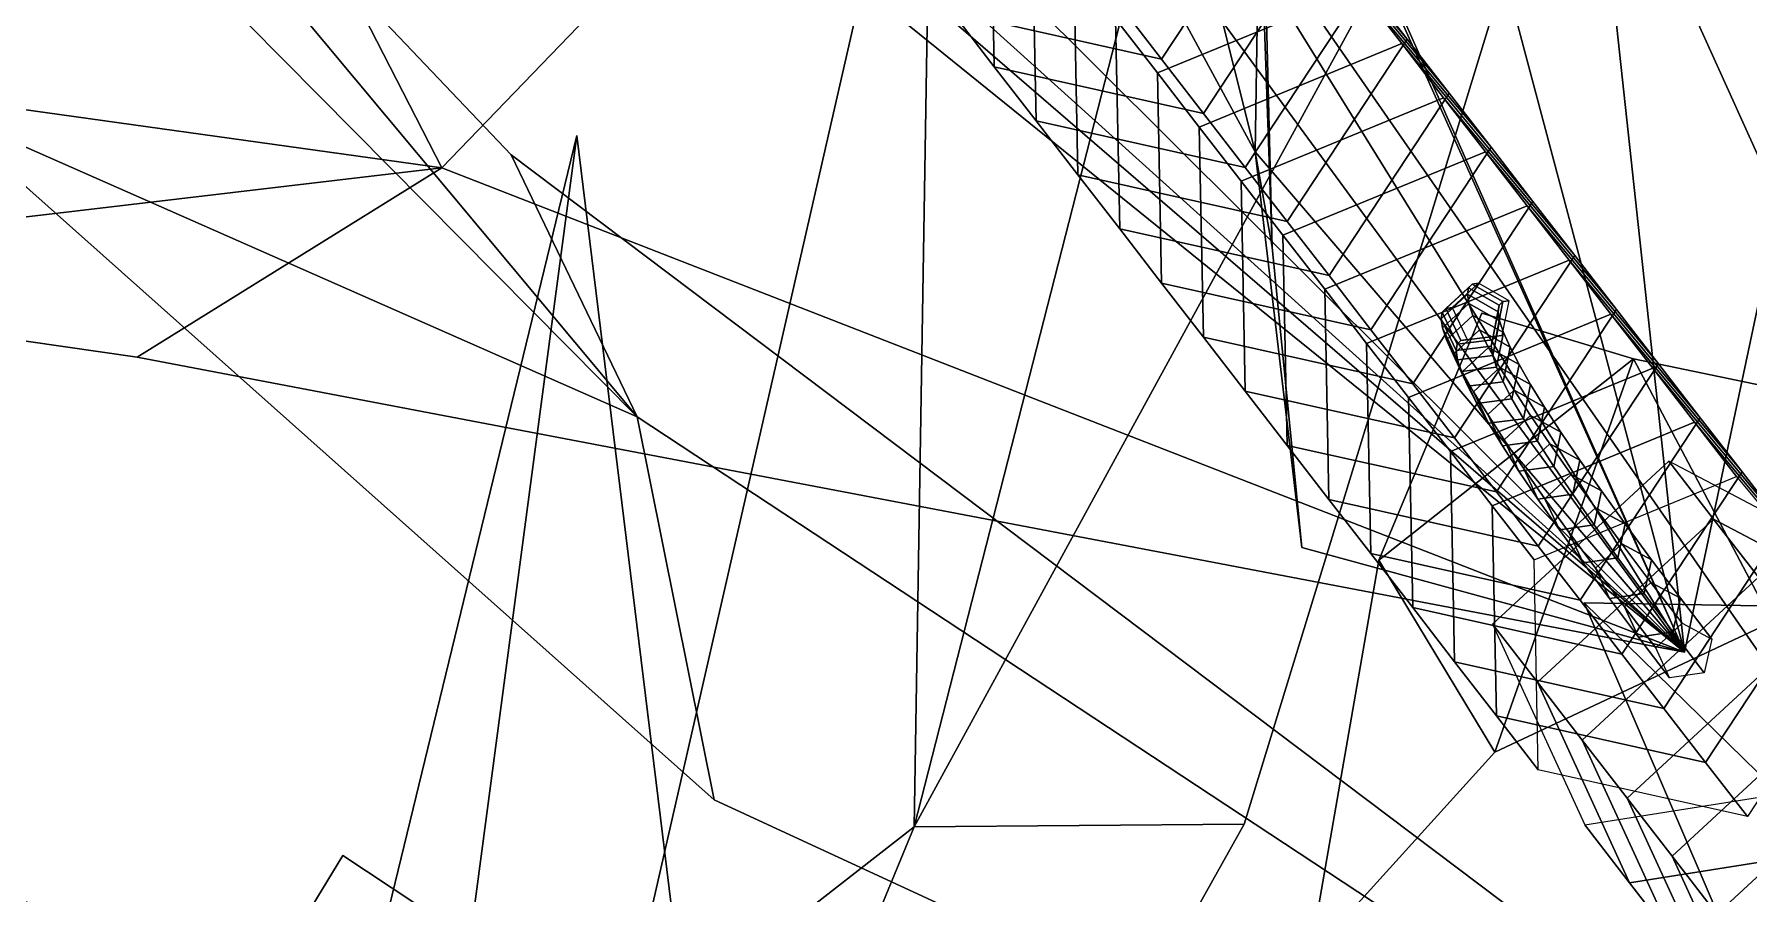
# Model space of a CAD drawing. Header units: metres. Extents: x -366 to 149, y -229 to 234.
# Drawn here: x -24.71 to -5.36, y 27.22 to 36.91 of the extents above; entities that cross this region are included whole.
import ezdxf

# ---------------------------------------------------------------- set-up
doc = ezdxf.new("R2010")
doc.units = ezdxf.units.M

msp = doc.modelspace()

# ---------------------------------------------------------------- linework, layer by layer
at = {"layer": 'coral-li_Intrnd', "color": 3}
for points in [[(-13.9196, 38.9195, 303.5229), (-14.3918, 39.5297, 305.5055), (-14.3449, 37.1594, 306.2462), (-13.8727, 36.5491, 304.2637)], [(-11.9831, 36.6332, 306.9708), (-12.4554, 37.2434, 308.9533), (-11.09949, 39.3013, 308.6429), (-10.6272, 38.691, 306.6604)], [(-9.2105, 36.8602, 300.7127), (-9.6827, 37.4705, 302.6953), (-11.1628, 39.2504, 301.7948), (-10.6906, 38.6401, 299.8123)], [(-13.4473, 38.3092, 301.5404), (-13.9196, 38.9195, 303.5229), (-13.8727, 36.5491, 304.2637), (-13.4004, 35.9389, 302.2812)], [(-11.5109, 36.02298, 304.9883), (-11.9831, 36.6332, 306.9708), (-10.6272, 38.691, 306.6604), (-10.155, 38.08078, 304.6778)], [(-8.7382, 36.25, 298.7302), (-9.2105, 36.8602, 300.7127), (-10.6906, 38.6401, 299.8123), (-10.2183, 38.0299, 297.8297)], [(-12.9751, 37.6989, 299.5578), (-13.4473, 38.3092, 301.5404), (-13.4004, 35.9389, 302.2812), (-12.9282, 35.3286, 300.2986)], [(-9.7461, 37.4196, 295.8472), (-10.2183, 38.0299, 297.8297), (-12.5028, 37.08873, 297.5753), (-12.03063, 36.4784, 295.5927)], [(-11.03869, 35.4127, 303.0057), (-11.5109, 36.02298, 304.9883), (-10.155, 38.08078, 304.6778), (-9.6827, 37.4705, 302.6953)], [(-8.266, 35.6397, 296.7477), (-8.7382, 36.25, 298.7302), (-10.2183, 38.0299, 297.8297), (-9.7461, 37.4196, 295.8472)], [(-14.3449, 37.1594, 306.2462), (-14.8171, 37.7696, 308.2288), (-12.4554, 37.2434, 308.9533), (-11.9831, 36.6332, 306.9708)], [(-12.5028, 37.08873, 297.5753), (-12.9751, 37.6989, 299.5578), (-12.9282, 35.3286, 300.2986), (-12.4559, 34.7183, 298.3161)], [(-9.2738, 36.8093, 293.8647), (-9.7461, 37.4196, 295.8472), (-12.03063, 36.4784, 295.5927), (-11.5583, 35.8682, 293.6102)], [(-10.5664, 34.8024, 301.0232), (-11.03869, 35.4127, 303.0057), (-9.6827, 37.4705, 302.6953), (-9.2105, 36.8602, 300.7127)], [(-7.7937, 35.0295, 294.7651), (-8.266, 35.6397, 296.7477), (-9.7461, 37.4196, 295.8472), (-9.2738, 36.8093, 293.8647)], [(-13.8727, 36.5491, 304.2637), (-14.3449, 37.1594, 306.2462), (-11.9831, 36.6332, 306.9708), (-11.5109, 36.02298, 304.9883)], [(-12.03063, 36.4784, 295.5927), (-12.5028, 37.08873, 297.5753), (-12.4559, 34.7183, 298.3161), (-11.9837, 34.1081, 296.3335)], [(-8.8016, 36.1991, 291.8821), (-9.2738, 36.8093, 293.8647), (-11.5583, 35.8682, 293.6102), (-11.08614, 35.2579, 291.6277)], [(-10.0942, 34.1922, 299.0406), (-10.5664, 34.8024, 301.0232), (-9.2105, 36.8602, 300.7127), (-8.7382, 36.25, 298.7302)], [(-7.3215, 34.4192, 292.7826), (-7.7937, 35.0295, 294.7651), (-9.2738, 36.8093, 293.8647), (-8.8016, 36.1991, 291.8821)], [(-13.4004, 35.9389, 302.2812), (-13.8727, 36.5491, 304.2637), (-11.5109, 36.02298, 304.9883), (-11.03869, 35.4127, 303.0057)], [(-11.5583, 35.8682, 293.6102), (-12.03063, 36.4784, 295.5927), (-11.9837, 34.1081, 296.3335), (-11.5114, 33.4978, 294.351)], [(-8.3294, 35.5888, 289.8996), (-8.8016, 36.1991, 291.8821), (-11.08614, 35.2579, 291.6277), (-10.6139, 34.6477, 289.6451)], [(-9.6219, 33.5819, 297.0581), (-10.0942, 34.1922, 299.0406), (-8.7382, 36.25, 298.7302), (-8.266, 35.6397, 296.7477)], [(-6.8492, 33.8089, 290.8), (-7.3215, 34.4192, 292.7826), (-8.8016, 36.1991, 291.8821), (-8.3294, 35.5888, 289.8996)], [(-12.9282, 35.3286, 300.2986), (-13.4004, 35.9389, 302.2812), (-11.03869, 35.4127, 303.0057), (-10.5664, 34.8024, 301.0232)], [(-11.08614, 35.2579, 291.6277), (-11.5583, 35.8682, 293.6102), (-11.5114, 33.4978, 294.351), (-11.03925, 32.8876, 292.3684)], [(-9.1497, 32.9717, 295.0755), (-9.6219, 33.5819, 297.0581), (-8.266, 35.6397, 296.7477), (-7.7937, 35.0295, 294.7651)], [(-7.8571, 34.9786, 287.917), (-8.3294, 35.5888, 289.8996), (-10.6139, 34.6477, 289.6451), (-10.1416, 34.03745, 287.6626)], [(-6.377, 33.1987, 288.8175), (-6.8492, 33.8089, 290.8), (-8.3294, 35.5888, 289.8996), (-7.8571, 34.9786, 287.917)], [(-12.4559, 34.7183, 298.3161), (-12.9282, 35.3286, 300.2986), (-10.5664, 34.8024, 301.0232), (-10.0942, 34.1922, 299.0406)], [(-10.6139, 34.6477, 289.6451), (-11.08614, 35.2579, 291.6277), (-11.03925, 32.8876, 292.3684), (-10.567, 32.2773, 290.3859)], [(-8.6774, 32.3614, 293.093), (-9.1497, 32.9717, 295.0755), (-7.7937, 35.0295, 294.7651), (-7.3215, 34.4192, 292.7826)], [(-7.3849, 34.3683, 285.9345), (-7.8571, 34.9786, 287.917), (-10.1416, 34.03745, 287.6626), (-9.6694, 33.4271, 285.68)], [(-5.9048, 32.5884, 286.8349), (-6.377, 33.1987, 288.8175), (-7.8571, 34.9786, 287.917), (-7.3849, 34.3683, 285.9345)], [(-11.9837, 34.1081, 296.3335), (-12.4559, 34.7183, 298.3161), (-10.0942, 34.1922, 299.0406), (-9.6219, 33.5819, 297.0581)], [(-10.1416, 34.03745, 287.6626), (-10.6139, 34.6477, 289.6451), (-10.567, 32.2773, 290.3859), (-10.09476, 31.6671, 288.4034)], [(-6.9126, 33.7581, 283.9519), (-7.3849, 34.3683, 285.9345), (-9.6694, 33.4271, 285.68), (-9.1971, 32.8169, 283.6975)], [(-8.2052, 31.7511, 291.1104), (-8.6774, 32.3614, 293.093), (-7.3215, 34.4192, 292.7826), (-6.8492, 33.8089, 290.8)], [(-5.4325, 31.9782, 284.8524), (-5.9048, 32.5884, 286.8349), (-7.3849, 34.3683, 285.9345), (-6.9126, 33.7581, 283.9519)], [(-11.5114, 33.4978, 294.351), (-11.9837, 34.1081, 296.3335), (-9.6219, 33.5819, 297.0581), (-9.1497, 32.9717, 295.0755)], [(-9.6694, 33.4271, 285.68), (-10.1416, 34.03745, 287.6626), (-10.09476, 31.6671, 288.4034), (-9.6225, 31.05685, 286.4208)], [(-6.4404, 33.1478, 281.9694), (-6.9126, 33.7581, 283.9519), (-9.1971, 32.8169, 283.6975), (-8.7249, 32.2066, 281.7149)], [(-7.7329, 31.1409, 289.1279), (-8.2052, 31.7511, 291.1104), (-6.8492, 33.8089, 290.8), (-6.377, 33.1987, 288.8175)], [(-4.9603, 31.3679, 282.8698), (-5.4325, 31.9782, 284.8524), (-6.9126, 33.7581, 283.9519), (-6.4404, 33.1478, 281.9694)], [(-11.03925, 32.8876, 292.3684), (-11.5114, 33.4978, 294.351), (-9.1497, 32.9717, 295.0755), (-8.6774, 32.3614, 293.093)], [(-9.1971, 32.8169, 283.6975), (-9.6694, 33.4271, 285.68), (-9.6225, 31.05685, 286.4208), (-9.1502, 30.4466, 284.4383)], [(-5.9681, 32.5375, 279.9868), (-6.4404, 33.1478, 281.9694), (-8.7249, 32.2066, 281.7149), (-8.2526, 31.5964, 279.7324)], [(-7.2607, 30.5306, 287.1454), (-7.7329, 31.1409, 289.1279), (-6.377, 33.1987, 288.8175), (-5.9048, 32.5884, 286.8349)], [(-4.488, 30.7577, 280.8873), (-4.9603, 31.3679, 282.8698), (-6.4404, 33.1478, 281.9694), (-5.9681, 32.5375, 279.9868)], [(-10.567, 32.2773, 290.3859), (-11.03925, 32.8876, 292.3684), (-8.6774, 32.3614, 293.093), (-8.2052, 31.7511, 291.1104)], [(-8.7249, 32.2066, 281.7149), (-9.1971, 32.8169, 283.6975), (-9.1502, 30.4466, 284.4383), (-8.678, 29.8363, 282.4557)], [(-5.4959, 31.9273, 278.0043), (-5.9681, 32.5375, 279.9868), (-8.2526, 31.5964, 279.7324), (-7.7804, 30.9861, 277.7498)], [(-6.7884, 29.9204, 285.1628), (-7.2607, 30.5306, 287.1454), (-5.9048, 32.5884, 286.8349), (-5.4325, 31.9782, 284.8524)], [(-4.01583, 30.1474, 278.9048), (-4.488, 30.7577, 280.8873), (-5.9681, 32.5375, 279.9868), (-5.4959, 31.9273, 278.0043)], [(-10.09476, 31.6671, 288.4034), (-10.567, 32.2773, 290.3859), (-8.2052, 31.7511, 291.1104), (-7.7329, 31.1409, 289.1279)], [(-8.2526, 31.5964, 279.7324), (-8.7249, 32.2066, 281.7149), (-8.678, 29.8363, 282.4557), (-8.2057, 29.226, 280.4732)], [(-5.754, 31.4456, 275.641), (-6.2608, 32.1006, 277.7688), (-8.25, 30.2611, 277.8611), (-7.7432, 29.6062, 275.7333)], [(-6.3162, 29.3101, 283.1803), (-6.7884, 29.9204, 285.1628), (-5.4325, 31.9782, 284.8524), (-4.9603, 31.3679, 282.8698)], [(-3.5314, 30.2733, 276.5312), (-4.03831, 30.9283, 278.659), (-6.2608, 32.1006, 277.7688), (-5.754, 31.4456, 275.641)], [(-9.6225, 31.05685, 286.4208), (-10.09476, 31.6671, 288.4034), (-7.7329, 31.1409, 289.1279), (-7.2607, 30.5306, 287.1454)], [(-7.7804, 30.9861, 277.7498), (-8.2526, 31.5964, 279.7324), (-8.2057, 29.226, 280.4732), (-7.7335, 28.6158, 278.4906)], [(-5.2471, 30.7906, 273.5132), (-5.754, 31.4456, 275.641), (-7.7432, 29.6062, 275.7333), (-7.2363, 28.9512, 273.6055)], [(-5.844, 28.6999, 281.1977), (-6.3162, 29.3101, 283.1803), (-4.9603, 31.3679, 282.8698), (-4.488, 30.7577, 280.8873)], [(-3.02462, 29.6183, 274.4034), (-3.5314, 30.2733, 276.5312), (-5.754, 31.4456, 275.641), (-5.2471, 30.7906, 273.5132)], [(-9.1502, 30.4466, 284.4383), (-9.6225, 31.05685, 286.4208), (-7.2607, 30.5306, 287.1454), (-6.7884, 29.9204, 285.1628)], [(-4.7403, 30.1357, 271.3853), (-5.2471, 30.7906, 273.5132), (-7.2363, 28.9512, 273.6055), (-6.7295, 28.2962, 271.4777)], [(-5.3717, 28.08965, 279.2152), (-5.844, 28.6999, 281.1977), (-4.488, 30.7577, 280.8873), (-4.01583, 30.1474, 278.9048)], [(-8.678, 29.8363, 282.4557), (-9.1502, 30.4466, 284.4383), (-6.7884, 29.9204, 285.1628), (-6.3162, 29.3101, 283.1803)], [(-7.7432, 29.6062, 275.7333), (-8.25, 30.2611, 277.8611), (-7.209, 27.9963, 278.8063), (-6.7021, 27.3413, 276.6785)], [(-4.2334, 29.4807, 269.2575), (-4.7403, 30.1357, 271.3853), (-6.7295, 28.2962, 271.4777), (-6.2226, 27.6413, 269.3499)], [(-8.2057, 29.226, 280.4732), (-8.678, 29.8363, 282.4557), (-6.3162, 29.3101, 283.1803), (-5.844, 28.6999, 281.1977)], [(-7.2363, 28.9512, 273.6055), (-7.7432, 29.6062, 275.7333), (-6.7021, 27.3413, 276.6785), (-6.1953, 26.6863, 274.5507)], [(-3.7266, 28.8257, 267.1297), (-4.2334, 29.4807, 269.2575), (-6.2226, 27.6413, 269.3499), (-5.7158, 26.9863, 267.2221)], [(-7.7335, 28.6158, 278.4906), (-8.2057, 29.226, 280.4732), (-5.844, 28.6999, 281.1977), (-5.3717, 28.08965, 279.2152)], [(-6.7295, 28.2962, 271.4777), (-7.2363, 28.9512, 273.6055), (-6.1953, 26.6863, 274.5507), (-5.6885, 26.03143, 272.4229)], [(-3.2198, 28.1708, 265.0019), (-3.7266, 28.8257, 267.1297), (-5.7158, 26.9863, 267.2221), (-5.209, 26.3313, 265.0943)], [(-6.7021, 27.3413, 276.6785), (-7.209, 27.9963, 278.8063), (-4.6209, 28.4062, 279.2966), (-4.1141, 27.7512, 277.1688)], [(-6.2226, 27.6413, 269.3499), (-6.7295, 28.2962, 271.4777), (-5.6885, 26.03143, 272.4229), (-5.1816, 25.3764, 270.295)], [(-6.1953, 26.6863, 274.5507), (-6.7021, 27.3413, 276.6785), (-4.1141, 27.7512, 277.1688), (-3.6072, 27.09633, 275.041)], [(-5.7158, 26.9863, 267.2221), (-6.2226, 27.6413, 269.3499), (-5.1816, 25.3764, 270.295), (-4.6748, 24.7214, 268.1672)]]:
    msp.add_3dface(points, dxfattribs=at)
at = {"layer": 'coral-li_Leaf', "color": 3}
for points in [[(-9.533, 30.9833, 309.7393), (-6.6566, 33.2534, 310.405), (-8.3714, 33.7683, 305.3054)], [(-9.533, 30.9833, 309.7393), (-8.3714, 33.7683, 305.3054), (-6.6566, 33.2534, 310.405)], [(-9.533, 30.9833, 309.7393), (-8.2238, 28.8165, 312.8161), (-6.6566, 33.2534, 310.405)], [(-9.533, 30.9833, 309.7393), (-6.6566, 33.2534, 310.405), (-8.2238, 28.8165, 312.8161)], [(-6.6566, 33.2534, 310.405), (-8.2238, 28.8165, 312.8161), (-5.09367, 30.2854, 313.1005)], [(-6.6566, 33.2534, 310.405), (-5.09367, 30.2854, 313.1005), (-8.2238, 28.8165, 312.8161)], [(-5.09367, 30.2854, 313.1005), (-2.1134, 32.3108, 310.7915), (-6.6566, 33.2534, 310.405)], [(-5.09367, 30.2854, 313.1005), (-6.6566, 33.2534, 310.405), (-2.1134, 32.3108, 310.7915)], [(-10.3092, 26.5111, 308.8526), (-8.2238, 28.8165, 312.8161), (-9.533, 30.9833, 309.7393)], [(-10.3092, 26.5111, 308.8526), (-9.533, 30.9833, 309.7393), (-8.2238, 28.8165, 312.8161)], [(-21.2236, 27.649, 263.356), (-22.6748, 25.2619, 267.5903), (-18.7849, 26.03653, 266.9818)], [(-21.2236, 27.649, 263.356), (-18.7849, 26.03653, 266.9818), (-22.6748, 25.2619, 267.5903)]]:
    msp.add_3dface(points, dxfattribs=at)
at = {"layer": 'coral-li_Mrstm', "color": 3}
for points in [[(-14.7363, 49.4488, 314.5428), (-12.05771, 52.4042, 312.4447), (-6.08196, 29.9449, 278.4749)], [(-14.7363, 49.4488, 314.5428), (-6.08196, 29.9449, 278.4749), (-12.05771, 52.4042, 312.4447)], [(-6.08196, 29.9449, 278.4749), (-15.42, 45.01006, 315.5547), (-14.7363, 49.4488, 314.5428)], [(-6.08196, 29.9449, 278.4749), (-14.7363, 49.4488, 314.5428), (-15.42, 45.01006, 315.5547)], [(-22.4967, 44.104, 314.3394), (-24.5838, 46.624, 311.2402), (-6.08196, 29.9449, 278.4749)], [(-22.4967, 44.104, 314.3394), (-6.08196, 29.9449, 278.4749), (-24.5838, 46.624, 311.2402)], [(-10.8619, 39.6253, 342.1692), (-11.09195, 44.764, 374.3364), (-10.734, 34.5138, 341.9343)], [(-10.8619, 39.6253, 342.1692), (-10.734, 34.5138, 341.9343), (-11.09195, 44.764, 374.3364)], [(-19.3225, 35.5535, 275.6458), (-27.8276, 44.4849, 294.8455), (-17.9007, 32.5984, 278.8769)], [(-19.3225, 35.5535, 275.6458), (-17.9007, 32.5984, 278.8769), (-27.8276, 44.4849, 294.8455)], [(-27.8276, 44.4849, 294.8455), (-26.2927, 41.06277, 298.3286), (-17.9007, 32.5984, 278.8769)], [(-27.8276, 44.4849, 294.8455), (-17.9007, 32.5984, 278.8769), (-26.2927, 41.06277, 298.3286)], [(2.02749, 19.4655, 244.4301), (-4.793, 44.3931, 276.3858), (-8.1235, 41.8907, 278.3455)], [(2.02749, 19.4655, 244.4301), (-8.1235, 41.8907, 278.3455), (-4.793, 44.3931, 276.3858)], [(-6.08196, 29.9449, 278.4749), (-12.01868, 43.1798, 316.9283), (-7.628, 44.2155, 317.8468)], [(-6.08196, 29.9449, 278.4749), (-7.628, 44.2155, 317.8468), (-12.01868, 43.1798, 316.9283)], [(-7.628, 44.2155, 317.8468), (-3.3418, 42.8795, 317.4527), (-6.08196, 29.9449, 278.4749)], [(-7.628, 44.2155, 317.8468), (-6.08196, 29.9449, 278.4749), (-3.3418, 42.8795, 317.4527)], [(-6.08196, 29.9449, 278.4749), (-18.4806, 42.2848, 315.6646), (-22.4967, 44.104, 314.3394)], [(-6.08196, 29.9449, 278.4749), (-22.4967, 44.104, 314.3394), (-18.4806, 42.2848, 315.6646)], [(-12.9453, 39.3064, 317.8999), (-13.00448, 43.8634, 340.2597), (-10.9289, 35.5876, 319.7163)], [(-12.9453, 39.3064, 317.8999), (-10.9289, 35.5876, 319.7163), (-13.00448, 43.8634, 340.2597)], [(-13.00448, 43.8634, 340.2597), (-10.8619, 39.6253, 342.1692), (-10.9289, 35.5876, 319.7163)], [(-13.00448, 43.8634, 340.2597), (-10.9289, 35.5876, 319.7163), (-10.8619, 39.6253, 342.1692)], [(-14.5645, 40.9372, 450.228), (-10.7559, 43.6868, 448.195), (-14.7745, 27.9715, 432.1538)], [(-14.5645, 40.9372, 450.228), (-14.7745, 27.9715, 432.1538), (-10.7559, 43.6868, 448.195)], [(-14.7745, 27.9715, 432.1538), (-10.7559, 43.6868, 448.195), (-6.3068, 43.4749, 445.6732)], [(-14.7745, 27.9715, 432.1538), (-6.3068, 43.4749, 445.6732), (-10.7559, 43.6868, 448.195)], [(-14.7745, 27.9715, 432.1538), (-6.3068, 43.4749, 445.6732), (-11.05286, 28.00321, 429.6123)], [(-14.7745, 27.9715, 432.1538), (-11.05286, 28.00321, 429.6123), (-6.3068, 43.4749, 445.6732)], [(-8.1235, 41.8907, 278.3455), (-11.8492, 39.4601, 277.6223), (2.02749, 19.4655, 244.4301)], [(-8.1235, 41.8907, 278.3455), (2.02749, 19.4655, 244.4301), (-11.8492, 39.4601, 277.6223)], [(-17.9007, 32.5984, 278.8769), (-26.2927, 41.06277, 298.3286), (-25.7933, 36.07865, 299.3811)], [(-17.9007, 32.5984, 278.8769), (-25.7933, 36.07865, 299.3811), (-26.2927, 41.06277, 298.3286)], [(-18.1243, 25.3629, 433.9338), (-14.5645, 40.9372, 450.228), (-14.7745, 27.9715, 432.1538)], [(-18.1243, 25.3629, 433.9338), (-14.7745, 27.9715, 432.1538), (-14.5645, 40.9372, 450.228)], [(-22.3801, 39.8376, 339.2657), (-35.07767, 37.4644, 370.8699), (-25.9918, 36.2272, 339.6112)], [(-22.3801, 39.8376, 339.2657), (-25.9918, 36.2272, 339.6112), (-35.07767, 37.4644, 370.8699)], [(-22.3801, 39.8376, 339.2657), (-25.9918, 36.2272, 339.6112), (-20.1081, 35.4081, 317.5851)], [(-22.3801, 39.8376, 339.2657), (-20.1081, 35.4081, 317.5851), (-25.9918, 36.2272, 339.6112)], [(-16.9281, 38.7065, 317.1358), (-22.3801, 39.8376, 339.2657), (-20.1081, 35.4081, 317.5851)], [(-16.9281, 38.7065, 317.1358), (-20.1081, 35.4081, 317.5851), (-22.3801, 39.8376, 339.2657)], [(-10.9289, 35.5876, 319.7163), (-10.8619, 39.6253, 342.1692), (-10.734, 34.5138, 341.9343)], [(-10.9289, 35.5876, 319.7163), (-10.734, 34.5138, 341.9343), (-10.8619, 39.6253, 342.1692)], [(-6.08196, 29.9449, 278.4749), (-12.9453, 39.3064, 317.8999), (-10.9289, 35.5876, 319.7163)], [(-6.08196, 29.9449, 278.4749), (-10.9289, 35.5876, 319.7163), (-12.9453, 39.3064, 317.8999)], [(-6.08196, 29.9449, 278.4749), (-16.9281, 38.7065, 317.1358), (-20.1081, 35.4081, 317.5851)], [(-6.08196, 29.9449, 278.4749), (-20.1081, 35.4081, 317.5851), (-16.9281, 38.7065, 317.1358)], [(-20.1081, 35.4081, 317.5851), (-25.9918, 36.2272, 339.6112), (-30.1496, 34.2228, 337.3991)], [(-20.1081, 35.4081, 317.5851), (-30.1496, 34.2228, 337.3991), (-25.9918, 36.2272, 339.6112)], [(-17.9007, 32.5984, 278.8769), (-25.7933, 36.07865, 299.3811), (-17.03276, 28.2797, 279.8291)], [(-17.9007, 32.5984, 278.8769), (-17.03276, 28.2797, 279.8291), (-25.7933, 36.07865, 299.3811)], [(-23.7263, 14.6323, 423.9002), (-18.5835, 35.7713, 450.2134), (-20.8565, 18.6616, 422.5858)], [(-23.7263, 14.6323, 423.9002), (-20.8565, 18.6616, 422.5858), (-18.5835, 35.7713, 450.2134)], [(-20.8565, 18.6616, 422.5858), (-18.5835, 35.7713, 450.2134), (-16.6714, 20.1926, 420.068)], [(-20.8565, 18.6616, 422.5858), (-16.6714, 20.1926, 420.068), (-18.5835, 35.7713, 450.2134)], [(-20.1081, 35.4081, 317.5851), (-30.1496, 34.2228, 337.3991), (-23.5438, 33.2735, 315.5974)], [(-20.1081, 35.4081, 317.5851), (-23.5438, 33.2735, 315.5974), (-30.1496, 34.2228, 337.3991)], [(-20.1081, 35.4081, 317.5851), (-23.5438, 33.2735, 315.5974), (-6.08196, 29.9449, 278.4749)], [(-20.1081, 35.4081, 317.5851), (-6.08196, 29.9449, 278.4749), (-23.5438, 33.2735, 315.5974)], [(2.02749, 19.4655, 244.4301), (-19.3225, 35.5535, 275.6458), (-17.9007, 32.5984, 278.8769)], [(2.02749, 19.4655, 244.4301), (-17.9007, 32.5984, 278.8769), (-19.3225, 35.5535, 275.6458)], [(-10.9289, 35.5876, 319.7163), (-10.734, 34.5138, 341.9343), (-10.3999, 31.1239, 319.39)], [(-10.9289, 35.5876, 319.7163), (-10.3999, 31.1239, 319.39), (-10.734, 34.5138, 341.9343)], [(-10.9289, 35.5876, 319.7163), (-10.3999, 31.1239, 319.39), (-6.08196, 29.9449, 278.4749)], [(-10.9289, 35.5876, 319.7163), (-6.08196, 29.9449, 278.4749), (-10.3999, 31.1239, 319.39)], [(-17.9007, 32.5984, 278.8769), (-17.03276, 28.2797, 279.8291), (2.02749, 19.4655, 244.4301)], [(-17.9007, 32.5984, 278.8769), (2.02749, 19.4655, 244.4301), (-17.03276, 28.2797, 279.8291)], [(-3.1866, 21.1265, 307.905), (-7.216, 30.5003, 340.4869), (-2.806, 26.196, 308.4992)], [(-3.1866, 21.1265, 307.905), (-2.806, 26.196, 308.4992), (-7.216, 30.5003, 340.4869)], [(-2.806, 26.196, 308.4992), (-7.216, 30.5003, 340.4869), (-0.1401, 30.3816, 307.2453)], [(-2.806, 26.196, 308.4992), (-0.1401, 30.3816, 307.2453), (-7.216, 30.5003, 340.4869)], [(-3.2787, 27.03869, 469.9467), (-2.1094, 30.2857, 467.0483), (-17.06727, 12.01573, 433.3356)], [(-3.2787, 27.03869, 469.9467), (-17.06727, 12.01573, 433.3356), (-2.1094, 30.2857, 467.0483)], [(-25.00515, 23.4892, 301.9806), (-32.1071, 29.7935, 334.7755), (-20.8398, 24.8868, 304.6066)], [(-25.00515, 23.4892, 301.9806), (-20.8398, 24.8868, 304.6066), (-32.1071, 29.7935, 334.7755)], [(-20.8398, 24.8868, 304.6066), (-32.1071, 29.7935, 334.7755), (-15.901, 23.8768, 305.4933)], [(-20.8398, 24.8868, 304.6066), (-15.901, 23.8768, 305.4933), (-32.1071, 29.7935, 334.7755)], [(-14.7745, 27.9715, 432.1538), (-11.05286, 28.00321, 429.6123), (-25.1971, 2.7362, 400.3618)], [(-14.7745, 27.9715, 432.1538), (-25.1971, 2.7362, 400.3618), (-11.05286, 28.00321, 429.6123)], [(-25.1971, 2.7362, 400.3618), (-18.1243, 25.3629, 433.9338), (-14.7745, 27.9715, 432.1538)], [(-25.1971, 2.7362, 400.3618), (-14.7745, 27.9715, 432.1538), (-18.1243, 25.3629, 433.9338)]]:
    msp.add_3dface(points, dxfattribs=at)
at = {"layer": 'coral-li_Petiole', "color": 3}
for points in [[(-8.5315, 33.9817, 300.1562), (-8.519, 34.05435, 301.8722), (-8.8166, 33.7791, 301.886), (-8.8291, 33.7064, 300.17)], [(-8.519, 34.05435, 301.8722), (-8.4778, 34.09607, 303.5887), (-8.7755, 33.8208, 303.6025), (-8.8166, 33.7791, 301.886)], [(-8.4778, 34.09607, 303.5887), (-8.4081, 34.1068, 305.3047), (-8.7057, 33.8315, 305.3186), (-8.7755, 33.8208, 303.6025)], [(-8.1847, 33.785, 300.1714), (-8.1722, 33.8572, 301.878), (-8.519, 34.05435, 301.8722), (-8.5315, 33.9817, 300.1562)], [(-8.1722, 33.8572, 301.878), (-8.1312, 33.8986, 303.5851), (-8.4778, 34.09607, 303.5887), (-8.519, 34.05435, 301.8722)], [(-8.1312, 33.8986, 303.5851), (-8.06182, 33.9092, 305.2919), (-8.4081, 34.1068, 305.3047), (-8.4778, 34.09607, 303.5887)], [(-8.5153, 33.8781, 298.4419), (-8.5315, 33.9817, 300.1562), (-8.8291, 33.7064, 300.17), (-8.813, 33.6029, 298.4557)], [(-8.4706, 33.7438, 296.7303), (-8.5153, 33.8781, 298.4419), (-8.813, 33.6029, 298.4557), (-8.7682, 33.4685, 296.7441)], [(-8.1688, 33.6821, 298.4664), (-8.1847, 33.785, 300.1714), (-8.5315, 33.9817, 300.1562), (-8.5153, 33.8781, 298.4419)], [(-8.1243, 33.5486, 296.764), (-8.1688, 33.6821, 298.4664), (-8.5153, 33.8781, 298.4419), (-8.4706, 33.7438, 296.7303)], [(-8.2507, 33.4664, 301.8951), (-8.2098, 33.5076, 303.5965), (-8.1312, 33.8986, 303.5851), (-8.1722, 33.8572, 301.878)], [(-8.2098, 33.5076, 303.5965), (-8.1405, 33.5182, 305.2975), (-8.06182, 33.9092, 305.2919), (-8.1312, 33.8986, 303.5851)], [(-8.8291, 33.7064, 300.17), (-8.8166, 33.7791, 301.886), (-8.6467, 33.4184, 301.9), (-8.6592, 33.3463, 300.1934)], [(-8.813, 33.6029, 298.4557), (-8.8291, 33.7064, 300.17), (-8.6592, 33.3463, 300.1934), (-8.6432, 33.2434, 298.4884)], [(-8.8166, 33.7791, 301.886), (-8.7755, 33.8208, 303.6025), (-8.6057, 33.4598, 303.6072), (-8.6467, 33.4184, 301.9)], [(-8.7755, 33.8208, 303.6025), (-8.7057, 33.8315, 305.3186), (-8.5362, 33.4704, 305.3139), (-8.6057, 33.4598, 303.6072)], [(-8.3972, 33.5786, 295.0223), (-8.4706, 33.7438, 296.7303), (-8.7682, 33.4685, 296.7441), (-8.6949, 33.3034, 295.0361)], [(-8.05147, 33.3844, 295.0652), (-8.1243, 33.5486, 296.764), (-8.4706, 33.7438, 296.7303), (-8.3972, 33.5786, 295.0223)], [(-8.2632, 33.3945, 300.1942), (-8.2507, 33.4664, 301.8951), (-8.1722, 33.8572, 301.878), (-8.1847, 33.785, 300.1714)], [(-8.2473, 33.2921, 298.4949), (-8.2632, 33.3945, 300.1942), (-8.1847, 33.785, 300.1714), (-8.1688, 33.6821, 298.4664)], [(-8.2031, 33.159, 296.7982), (-8.2473, 33.2921, 298.4949), (-8.1688, 33.6821, 298.4664), (-8.1243, 33.5486, 296.764)], [(-8.7682, 33.4685, 296.7441), (-8.813, 33.6029, 298.4557), (-8.6432, 33.2434, 298.4884), (-8.5988, 33.1098, 296.786)], [(-8.2953, 33.3829, 293.319), (-8.3972, 33.5786, 295.0223), (-8.6949, 33.3034, 295.0361), (-8.5929, 33.1076, 293.3328)], [(-8.6467, 33.4184, 301.9), (-8.6057, 33.4598, 303.6072), (-8.2098, 33.5076, 303.5965), (-8.2507, 33.4664, 301.8951)], [(-8.6057, 33.4598, 303.6072), (-8.5362, 33.4704, 305.3139), (-8.1405, 33.5182, 305.2975), (-8.2098, 33.5076, 303.5965)], [(-7.9501, 33.1898, 293.3712), (-8.05147, 33.3844, 295.0652), (-8.3972, 33.5786, 295.0223), (-8.2953, 33.3829, 293.319)], [(-8.1305, 32.9955, 295.1052), (-8.2031, 33.159, 296.7982), (-8.1243, 33.5486, 296.764), (-8.05147, 33.3844, 295.0652)], [(-8.6949, 33.3034, 295.0361), (-8.7682, 33.4685, 296.7441), (-8.5988, 33.1098, 296.786), (-8.5259, 32.9457, 295.0873)], [(-8.5929, 33.1076, 293.3328), (-8.6949, 33.3034, 295.0361), (-8.5259, 32.9457, 295.0873), (-8.4246, 32.7511, 293.3932)], [(-8.6592, 33.3463, 300.1934), (-8.6467, 33.4184, 301.9), (-8.2507, 33.4664, 301.8951), (-8.2632, 33.3945, 300.1942)], [(-8.6432, 33.2434, 298.4884), (-8.6592, 33.3463, 300.1934), (-8.2632, 33.3945, 300.1942), (-8.2473, 33.2921, 298.4949)], [(-8.5988, 33.1098, 296.786), (-8.6432, 33.2434, 298.4884), (-8.2473, 33.2921, 298.4949), (-8.2031, 33.159, 296.7982)], [(-8.1649, 33.1566, 291.6215), (-8.2953, 33.3829, 293.319), (-8.5929, 33.1076, 293.3328), (-8.4625, 32.8814, 291.6353)], [(-7.8205, 32.9648, 291.6829), (-7.9501, 33.1898, 293.3712), (-8.2953, 33.3829, 293.319), (-8.1649, 33.1566, 291.6215)], [(-8.02965, 32.8016, 293.4169), (-8.1305, 32.9955, 295.1052), (-8.05147, 33.3844, 295.0652), (-7.9501, 33.1898, 293.3712)], [(-8.5259, 32.9457, 295.0873), (-8.5988, 33.1098, 296.786), (-8.2031, 33.159, 296.7982), (-8.1305, 32.9955, 295.1052)], [(-8.4625, 32.8814, 291.6353), (-8.5929, 33.1076, 293.3328), (-8.4246, 32.7511, 293.3932), (-8.295, 32.5261, 291.7049)], [(-8.00608, 32.8999, 289.9307), (-8.1649, 33.1566, 291.6215), (-8.4625, 32.8814, 291.6353), (-8.3037, 32.6247, 289.9445)], [(-7.6626, 32.7097, 290.0013), (-7.8205, 32.9648, 291.6829), (-8.1649, 33.1566, 291.6215), (-8.00608, 32.8999, 289.9307)], [(-7.9005, 32.5774, 291.7342), (-8.02965, 32.8016, 293.4169), (-7.9501, 33.1898, 293.3712), (-7.8205, 32.9648, 291.6829)], [(-8.4246, 32.7511, 293.3932), (-8.5259, 32.9457, 295.0873), (-8.1305, 32.9955, 295.1052), (-8.02965, 32.8016, 293.4169)], [(-7.8189, 32.613, 288.2477), (-8.00608, 32.8999, 289.9307), (-8.3037, 32.6247, 289.9445), (-8.1165, 32.3378, 288.2615)], [(-7.4766, 32.4244, 288.3274), (-7.6626, 32.7097, 290.0013), (-8.00608, 32.8999, 289.9307), (-7.8189, 32.613, 288.2477)], [(-7.7431, 32.3231, 290.0582), (-7.9005, 32.5774, 291.7342), (-7.8205, 32.9648, 291.6829), (-7.6626, 32.7097, 290.0013)], [(-8.3037, 32.6247, 289.9445), (-8.4625, 32.8814, 291.6353), (-8.295, 32.5261, 291.7049), (-8.1371, 32.2709, 290.0233)], [(-8.295, 32.5261, 291.7049), (-8.4246, 32.7511, 293.3932), (-8.02965, 32.8016, 293.4169), (-7.9005, 32.5774, 291.7342)], [(-7.5577, 32.0389, 288.3899), (-7.7431, 32.3231, 290.0582), (-7.6626, 32.7097, 290.0013), (-7.4766, 32.4244, 288.3274)], [(-8.1165, 32.3378, 288.2615), (-8.3037, 32.6247, 289.9445), (-8.1371, 32.2709, 290.0233), (-7.951, 31.9856, 288.3494)], [(-8.1371, 32.2709, 290.0233), (-8.295, 32.5261, 291.7049), (-7.9005, 32.5774, 291.7342), (-7.7431, 32.3231, 290.0582)], [(-7.6035, 32.2961, 286.5734), (-7.8189, 32.613, 288.2477), (-8.1165, 32.3378, 288.2615), (-7.9012, 32.02084, 286.5872)], [(-7.2624, 32.1092, 286.6622), (-7.4766, 32.4244, 288.3274), (-7.8189, 32.613, 288.2477), (-7.6035, 32.2961, 286.5734)], [(-7.951, 31.9856, 288.3494), (-8.1371, 32.2709, 290.0233), (-7.7431, 32.3231, 290.0582), (-7.5577, 32.0389, 288.3899)], [(-7.9012, 32.02084, 286.5872), (-8.1165, 32.3378, 288.2615), (-7.951, 31.9856, 288.3494), (-7.7369, 31.6705, 286.6843)], [(-7.3444, 31.7248, 286.7303), (-7.5577, 32.0389, 288.3899), (-7.4766, 32.4244, 288.3274), (-7.2624, 32.1092, 286.6622)], [(-7.3601, 31.9492, 284.909), (-7.6035, 32.2961, 286.5734), (-7.9012, 32.02084, 286.5872), (-7.6577, 31.6739, 284.9229)], [(-7.02043, 31.7643, 285.0068), (-7.2624, 32.1092, 286.6622), (-7.6035, 32.2961, 286.5734), (-7.3601, 31.9492, 284.909)], [(-7.7369, 31.6705, 286.6843), (-7.951, 31.9856, 288.3494), (-7.5577, 32.0389, 288.3899), (-7.3444, 31.7248, 286.7303)], [(-7.6577, 31.6739, 284.9229), (-7.9012, 32.02084, 286.5872), (-7.7369, 31.6705, 286.6843), (-7.4949, 31.3256, 285.0289)], [(-7.08874, 31.5727, 283.2554), (-7.3601, 31.9492, 284.909), (-7.6577, 31.6739, 284.9229), (-7.3864, 31.2974, 283.2692)], [(-6.7506, 31.3899, 283.3622), (-7.02043, 31.7643, 285.0068), (-7.3601, 31.9492, 284.909), (-7.08874, 31.5727, 283.2554)], [(-7.1032, 31.3811, 285.0805), (-7.3444, 31.7248, 286.7303), (-7.2624, 32.1092, 286.6622), (-7.02043, 31.7643, 285.0068)], [(-6.8343, 31.00807, 283.4413), (-7.1032, 31.3811, 285.0805), (-7.02043, 31.7643, 285.0068), (-6.7506, 31.3899, 283.3622)], [(-7.4949, 31.3256, 285.0289), (-7.7369, 31.6705, 286.6843), (-7.3444, 31.7248, 286.7303), (-7.1032, 31.3811, 285.0805)], [(-7.3864, 31.2974, 283.2692), (-7.6577, 31.6739, 284.9229), (-7.4949, 31.3256, 285.0289), (-7.225, 30.9512, 283.3842)], [(-6.7895, 31.1667, 281.6136), (-7.08874, 31.5727, 283.2554), (-7.3864, 31.2974, 283.2692), (-7.08726, 30.8915, 281.6274)], [(-6.4531, 30.9863, 281.7292), (-6.7506, 31.3899, 283.3622), (-7.08874, 31.5727, 283.2554), (-6.7895, 31.1667, 281.6136)], [(-7.225, 30.9512, 283.3842), (-7.4949, 31.3256, 285.0289), (-7.1032, 31.3811, 285.0805), (-6.8343, 31.00807, 283.4413)], [(-6.5379, 30.6058, 281.8138), (-6.8343, 31.00807, 283.4413), (-6.7506, 31.3899, 283.3622), (-6.4531, 30.9863, 281.7292)], [(-7.08726, 30.8915, 281.6274), (-7.3864, 31.2974, 283.2692), (-7.225, 30.9512, 283.3842), (-6.9276, 30.5475, 281.7513)], [(-6.4628, 30.7316, 279.9845), (-6.7895, 31.1667, 281.6136), (-7.08726, 30.8915, 281.6274), (-6.7605, 30.4563, 279.9983)], [(-6.1282, 30.5536, 280.109), (-6.4531, 30.9863, 281.7292), (-6.7895, 31.1667, 281.6136), (-6.4628, 30.7316, 279.9845)], [(-6.9276, 30.5475, 281.7513), (-7.225, 30.9512, 283.3842), (-6.8343, 31.00807, 283.4413), (-6.5379, 30.6058, 281.8138)], [(-6.2142, 30.1746, 280.199), (-6.5379, 30.6058, 281.8138), (-6.4531, 30.9863, 281.7292), (-6.1282, 30.5536, 280.109)], [(-6.7605, 30.4563, 279.9983), (-7.08726, 30.8915, 281.6274), (-6.9276, 30.5475, 281.7513), (-6.6027, 30.1148, 280.131)], [(-6.6027, 30.1148, 280.131), (-6.9276, 30.5475, 281.7513), (-6.5379, 30.6058, 281.8138), (-6.2142, 30.1746, 280.199)], [(-6.1101, 30.2694, 278.3755), (-6.4628, 30.7316, 279.9845), (-6.7605, 30.4563, 279.9983), (-6.4078, 29.9941, 278.3893)], [(-5.7755, 30.09139, 278.5), (-6.1282, 30.5536, 280.109), (-6.4628, 30.7316, 279.9845), (-6.1101, 30.2694, 278.3755)], [(-6.4078, 29.9941, 278.3893), (-6.7605, 30.4563, 279.9983), (-6.6027, 30.1148, 280.131), (-6.25, 29.6526, 278.522)], [(-5.8615, 29.7124, 278.5901), (-6.2142, 30.1746, 280.199), (-6.1282, 30.5536, 280.109), (-5.7755, 30.09139, 278.5)], [(-6.25, 29.6526, 278.522), (-6.6027, 30.1148, 280.131), (-6.2142, 30.1746, 280.199), (-5.8615, 29.7124, 278.5901)]]:
    msp.add_3dface(points, dxfattribs=at)

doc.saveas('drawing.dxf')
